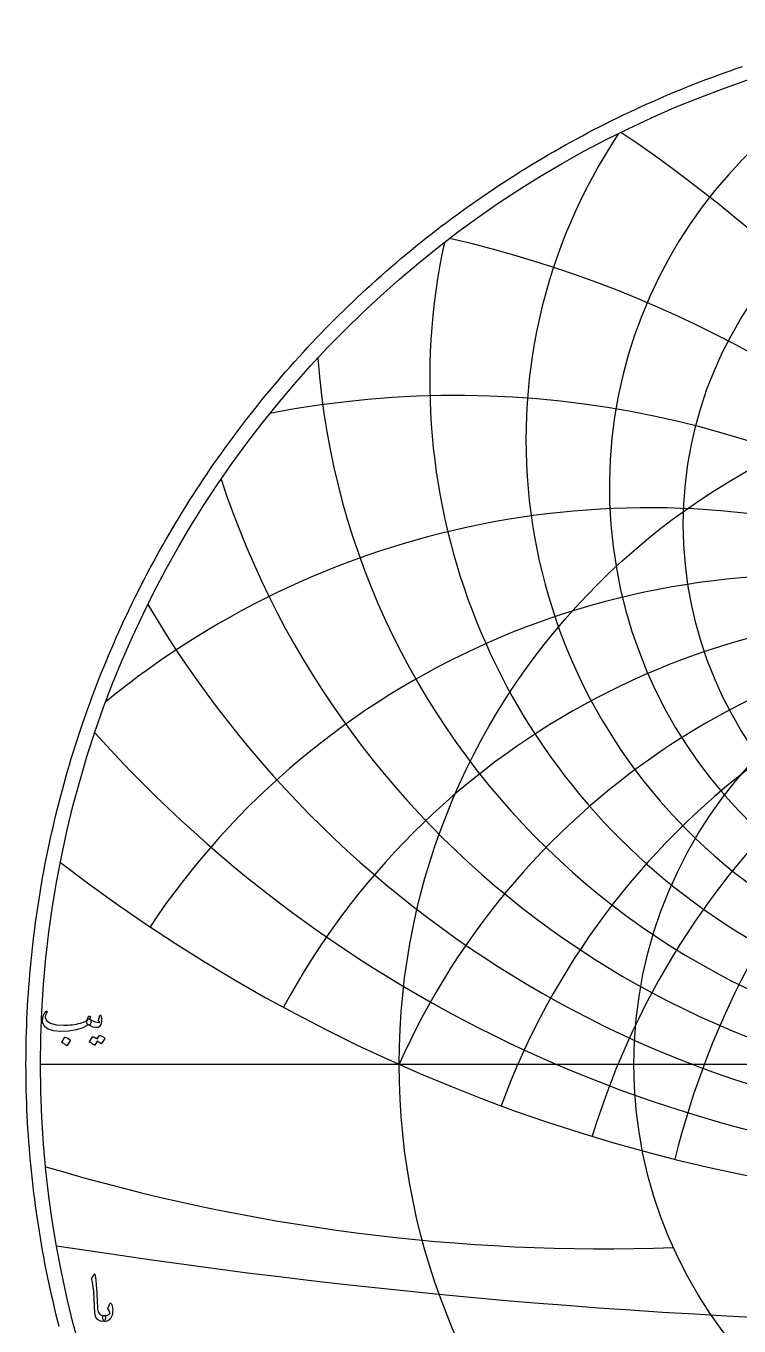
# Model space of a CAD drawing. Header units: millimetres. Extents: x -59 to 59, y -59 to 61.
# Drawn here: x -59.3 to -19.1, y -14.7 to 58.5 of the extents above; entities that cross this region are included whole.
import ezdxf

# ---------------------------------------------------------------- set-up
doc = ezdxf.new("R2010")
doc.units = ezdxf.units.MM
for name, color, linetype in [('CUT_OUTER', 1, 'Continuous'), ('ENGRAVE', 7, 'Continuous'), ('ENGRAVE_FINE', 8, 'Continuous'), ('TEXT', 5, 'Continuous')]:
    doc.layers.add(name, color=color, linetype=linetype)

msp = doc.modelspace()

# ---------------------------------------------------------------- linework, layer by layer
at = {"layer": 'CUT_OUTER'}
msp.add_lwpolyline([(-57.4576, -14.7676), (-57.5471, -14.4148), (-57.6345, -14.0614), (-57.7197, -13.7075), (-57.8027, -13.3531), (-57.8835, -12.9982), (-57.9622, -12.6428), (-58.0387, -12.2869), (-58.113, -11.9305), (-58.1851, -11.5737), (-58.255, -11.2165), (-58.3227, -10.8588), (-58.3883, -10.5008), (-58.4516, -10.1423), (-58.5127, -9.7835), (-58.5717, -9.4243), (-58.6284, -9.0647), (-58.6829, -8.7048), (-58.7352, -8.3446), (-58.7853, -7.984), (-58.8332, -7.6232), (-58.8788, -7.262), (-58.9223, -6.9006), (-58.9635, -6.5389), (-59.0025, -6.177), (-59.0393, -5.8149), (-59.0739, -5.4525), (-59.1062, -5.0899), (-59.1364, -4.7272), (-59.1643, -4.3642), (-59.1899, -4.0011), (-59.2134, -3.6379), (-59.2346, -3.2745), (-59.2535, -2.9109), (-59.2703, -2.5473), (-59.2848, -2.1836), (-59.2971, -1.8198), (-59.3071, -1.4559), (-59.3149, -1.092), (-59.3205, -0.728), (-59.3239, -0.364), (-59.325, 0), (-59.3239, 0.364), (-59.3205, 0.728), (-59.3149, 1.092), (-59.3071, 1.4559), (-59.2971, 1.8198), (-59.2848, 2.1836), (-59.2703, 2.5473), (-59.2535, 2.9109), (-59.2346, 3.2745), (-59.2134, 3.6379), (-59.1899, 4.0011), (-59.1643, 4.3642), (-59.1364, 4.7272), (-59.1062, 5.0899), (-59.0739, 5.4525), (-59.0393, 5.8149), (-59.0025, 6.177), (-58.9635, 6.5389), (-58.9223, 6.9006), (-58.8788, 7.262), (-58.8332, 7.6232), (-58.7853, 7.984), (-58.7352, 8.3446), (-58.6829, 8.7048), (-58.6284, 9.0647), (-58.5717, 9.4243), (-58.5127, 9.7835), (-58.4516, 10.1423), (-58.3883, 10.5008), (-58.3227, 10.8588), (-58.255, 11.2165), (-58.1851, 11.5737), (-58.113, 11.9305), (-58.0387, 12.2869), (-57.9622, 12.6428), (-57.8835, 12.9982), (-57.8027, 13.3531), (-57.7197, 13.7075), (-57.6345, 14.0614), (-57.5471, 14.4148), (-57.4576, 14.7676), (-57.3659, 15.1199), (-57.272, 15.4716), (-57.176, 15.8227), (-57.0779, 16.1733), (-56.9775, 16.5232), (-56.8751, 16.8725), (-56.7705, 17.2211), (-56.6637, 17.5692), (-56.5549, 17.9165), (-56.4439, 18.2632), (-56.3308, 18.6092), (-56.2155, 18.9545), (-56.0982, 19.299), (-55.9787, 19.6429), (-55.8571, 19.986), (-55.7334, 20.3283), (-55.6076, 20.6699), (-55.4798, 21.0108), (-55.3498, 21.3508), (-55.2177, 21.69), (-55.0836, 22.0284), (-54.9474, 22.366), (-54.8092, 22.7027), (-54.6688, 23.0386), (-54.5264, 23.3736), (-54.382, 23.7077), (-54.2355, 24.0409), (-54.087, 24.3733), (-53.9364, 24.7047), (-53.7838, 25.0352), (-53.6292, 25.3647), (-53.4725, 25.6933), (-53.3139, 26.0209), (-53.1532, 26.3475), (-52.9905, 26.6732), (-52.8259, 26.9978), (-52.6592, 27.3215), (-52.4906, 27.6441), (-52.32, 27.9656), (-52.1474, 28.2861), (-51.9729, 28.6056), (-51.7964, 28.9239), (-51.6179, 29.2412), (-51.4375, 29.5574), (-51.2552, 29.8724), (-51.0709, 30.1863), (-50.8847, 30.4991), (-50.6967, 30.8108), (-50.5066, 31.1213), (-50.3147, 31.4306), (-50.1209, 31.7387), (-49.9252, 32.0457), (-49.7277, 32.3514), (-49.5282, 32.6559), (-49.3269, 32.9592), (-49.1238, 33.2612), (-48.9188, 33.562), (-48.7119, 33.8616), (-48.5032, 34.1598), (-48.2927, 34.4568), (-48.0804, 34.7525), (-47.8662, 35.0468), (-47.6503, 35.3399), (-47.4325, 35.6316), (-47.213, 35.9219), (-46.9917, 36.211), (-46.7687, 36.4986), (-46.5438, 36.7849), (-46.3172, 37.0698), (-46.0889, 37.3533), (-45.8588, 37.6354), (-45.6271, 37.9161), (-45.3935, 38.1953), (-45.1583, 38.4731), (-44.9214, 38.7495), (-44.6828, 39.0244), (-44.4425, 39.2978), (-44.2006, 39.5698), (-43.9569, 39.8402), (-43.7116, 40.1092), (-43.4647, 40.3767), (-43.2161, 40.6426), (-42.966, 40.907), (-42.7141, 41.1699), (-42.4607, 41.4312), (-42.2057, 41.6909), (-41.9491, 41.9491), (-41.6909, 42.2057), (-41.4312, 42.4607), (-41.1699, 42.7141), (-40.907, 42.966), (-40.6426, 43.2161), (-40.3767, 43.4647), (-40.1092, 43.7116), (-39.8402, 43.9569), (-39.5698, 44.2006), (-39.2978, 44.4425), (-39.0244, 44.6828), (-38.7495, 44.9214), (-38.4731, 45.1583), (-38.1953, 45.3935), (-37.9161, 45.6271), (-37.6354, 45.8588), (-37.3533, 46.0889), (-37.0698, 46.3172), (-36.7849, 46.5438), (-36.4986, 46.7687), (-36.211, 46.9917), (-35.9219, 47.213), (-35.6316, 47.4325), (-35.3399, 47.6503), (-35.0468, 47.8662), (-34.7525, 48.0804), (-34.4568, 48.2927), (-34.1598, 48.5032), (-33.8616, 48.7119), (-33.562, 48.9188), (-33.2612, 49.1238), (-32.9592, 49.3269), (-32.6559, 49.5282), (-32.3514, 49.7277), (-32.0457, 49.9252), (-31.7387, 50.1209), (-31.4306, 50.3147), (-31.1213, 50.5066), (-30.8108, 50.6967), (-30.4991, 50.8847), (-30.1863, 51.0709), (-29.8724, 51.2552), (-29.5574, 51.4375), (-29.2412, 51.6179), (-28.9239, 51.7964), (-28.6056, 51.9729), (-28.2861, 52.1474), (-27.9656, 52.32), (-27.6441, 52.4906), (-27.3215, 52.6592), (-26.9978, 52.8259), (-26.6732, 52.9905), (-26.3475, 53.1532), (-26.0209, 53.3139), (-25.6933, 53.4725), (-25.3647, 53.6292), (-25.0352, 53.7838), (-24.7047, 53.9364), (-24.3733, 54.087), (-24.0409, 54.2355), (-23.7077, 54.382), (-23.3736, 54.5264), (-23.0386, 54.6688), (-22.7027, 54.8092), (-22.366, 54.9474), (-22.0284, 55.0836), (-21.69, 55.2177), (-21.3508, 55.3498), (-21.0108, 55.4798), (-20.6699, 55.6076), (-20.3283, 55.7334), (-19.986, 55.8571), (-19.6429, 55.9787), (-19.299, 56.0982), (-18.9545, 56.2155)], dxfattribs=at)
at = {"layer": 'ENGRAVE'}
msp.add_lwpolyline([(-58.5, 0), (58.5, 0)], dxfattribs=at)
for centre, radius in [((0, 0), 58.5), ((0, 30.423), 22.2835), ((0, 0), 38.2935), ((0, 0), 25.0665)]:
    msp.add_circle(centre, radius, dxfattribs=at)
for centre, radius, start, end in [((0, 32.5159), 26.4508, 104.505507, 75.494493), ((0, 35.1755), 31.1507, 146.343028, 33.656972), ((0, 38.581), 36.5742, 167.806282, 12.193718), ((0, 43.0043), 43.0043, 184.286953, 355.713047), ((0, 48.8755), 50.8824, 198.225367, 341.774633), ((0, 56.9152), 60.94, 210.596579, 329.403421), ((0, -17.0494), 41.9174, 24, 156), ((0, -17.0494), 41.9174, 24, 156), ((0, 68.4241), 74.4892, 221.90416, 318.09584), ((0, 86.0086), 94.1481, 232.445767, 307.554233), ((-26.6607, 99.499), 109.8965, 253.31406, 271.993096)]:
    msp.add_arc(centre, radius, start, end, dxfattribs=at)
at = {"layer": 'ENGRAVE_FINE'}
for centre, radius, start, end in [((-72.6031, -17.0494), 83.8349, 6.519446, 56.062411), ((-72.6031, -17.0494), 83.8349, 6.519446, 56.062411), ((-49.9553, -17.0494), 65.2119, 8.847668, 77.154006), ((-49.9553, -17.0494), 65.2119, 8.847668, 77.154006), ((-35.1729, -17.0494), 54.7193, 11.320967, 100.963041), ((-35.1729, -17.0494), 54.7193, 11.320967, 100.963041), ((-24.201, -17.0494), 48.4021, 13.992665, 129.228654), ((-24.201, -17.0494), 48.4021, 13.992665, 129.228654), ((24.201, -17.0494), 48.4021, 50.771346, 166.007335), ((24.201, -17.0494), 48.4021, 50.771346, 166.007335), ((-15.2567, -17.0494), 44.6076, 16.930802, 146.227383), ((-15.2567, -17.0494), 44.6076, 16.930802, 146.227383), ((15.2567, -17.0494), 44.6076, 33.772617, 163.069198), ((15.2567, -17.0494), 44.6076, 33.772617, 163.069198), ((-7.3912, -17.0494), 42.5641, 20.225434, 151.570262), ((-7.3912, -17.0494), 42.5641, 20.225434, 151.570262), ((7.3912, -17.0494), 42.5641, 28.429738, 159.774566), ((7.3912, -17.0494), 42.5641, 28.429738, 159.774566), ((0, 357.9918), 372.6913, 261.109199, 278.890801)]:
    msp.add_arc(centre, radius, start, end, dxfattribs=at)
at = {"layer": 'TEXT'}
for points in [[(-55.7316, 2.5443), (-55.7281, 2.5425), (-55.7247, 2.5406), (-55.7216, 2.5388), (-55.7187, 2.5369), (-55.7158, 2.5348), (-55.7127, 2.5323), (-55.7094, 2.5293), (-55.7058, 2.5258), (-55.6761, 2.4908), (-55.6643, 2.441), (-55.6705, 2.3764), (-55.6947, 2.297), (-55.7171, 2.2488), (-55.7399, 2.2186), (-55.7632, 2.2064), (-55.787, 2.2122), (-55.799, 2.2179), (-55.8091, 2.2205), (-55.8174, 2.2198), (-55.8239, 2.2159), (-56.1265, 2.0503), (-56.4882, 1.9335), (-56.9089, 1.8657), (-57.3886, 1.8468), (-57.7765, 1.88), (-58.0695, 1.9686), (-58.2674, 2.1125), (-58.3702, 2.3118), (-58.3861, 2.4059), (-58.3896, 2.5), (-58.3806, 2.5941), (-58.3592, 2.6882), (-58.3299, 2.7715), (-58.2937, 2.8478), (-58.2505, 2.9173), (-58.2005, 2.9798), (-58.191, 2.9876), (-58.1811, 2.9927), (-58.1707, 2.995), (-58.1599, 2.9945), (-58.1497, 2.9901), (-58.1414, 2.9844), (-58.135, 2.9772), (-58.1304, 2.9687), (-58.1283, 2.9604), (-58.1294, 2.9502), (-58.1338, 2.9382), (-58.1414, 2.9244), (-58.1949, 2.846), (-58.23, 2.7694), (-58.2466, 2.6947), (-58.2448, 2.6218), (-58.1571, 2.4391), (-57.9532, 2.3081), (-57.6331, 2.2288), (-57.1967, 2.2011), (-57.0769, 2.2029), (-56.9573, 2.2085), (-56.8379, 2.2177), (-56.7188, 2.2306), (-56.6006, 2.2472), (-56.484, 2.2675), (-56.369, 2.2915), (-56.2557, 2.3192), (-56.1457, 2.3506), (-56.0555, 2.3819), (-55.9851, 2.4133), (-55.9346, 2.4447), (-55.9151, 2.4613), (-55.8972, 2.4816), (-55.881, 2.5055), (-55.8663, 2.5332), (-55.8526, 2.5641), (-55.8391, 2.5978), (-55.8259, 2.6342), (-55.8128, 2.6735), (-55.8078, 2.6855), (-55.7999, 2.6956), (-55.7893, 2.7039), (-55.7759, 2.7104), (-55.7616, 2.7138), (-55.7483, 2.7131), (-55.7358, 2.7083), (-55.7243, 2.6993), (-55.715, 2.6868), (-55.7095, 2.6716), (-55.7077, 2.6536), (-55.7095, 2.6329)], [(-55.8424, 2.2491), (-55.8825, 2.2871), (-55.9032, 2.3349), (-55.9046, 2.3923), (-55.8866, 2.4594), (-55.8477, 2.5196), (-55.8119, 2.5563), (-55.7794, 2.5694), (-55.7501, 2.5591), (-55.6117, 2.4675), (-55.4733, 2.4031), (-55.3349, 2.366), (-55.1965, 2.3561), (-55.1917, 2.357), (-55.1882, 2.3598), (-55.1862, 2.3644), (-55.1855, 2.3709), (-55.1889, 2.3831), (-55.1993, 2.4013), (-55.2166, 2.4255), (-55.2408, 2.4557), (-55.2454, 2.465), (-55.2482, 2.4742), (-55.2491, 2.4834), (-55.2482, 2.4926), (-55.1596, 2.7473), (-55.1555, 2.757), (-55.1504, 2.7639), (-55.1444, 2.768), (-55.1375, 2.7694), (-55.1306, 2.7683), (-55.1246, 2.7648), (-55.1195, 2.759), (-55.1154, 2.751), (-55.0877, 2.6682), (-55.0711, 2.5858), (-55.0655, 2.5039), (-55.0711, 2.4225), (-55.0891, 2.3213), (-55.1135, 2.2389), (-55.1444, 2.1755), (-55.1818, 2.131), (-55.2102, 2.1065), (-55.2362, 2.0885), (-55.26, 2.077), (-55.2814, 2.0719), (-55.4051, 2.0692), (-55.5397, 2.0978), (-55.6855, 2.1577), (-55.8424, 2.2491)], [(-57.1303, 1.5184), (-57.1257, 1.523), (-57.1192, 1.5258), (-57.1109, 1.5267), (-57.1008, 1.5258), (-57.029, 1.4967), (-56.9614, 1.4612), (-56.898, 1.4192), (-56.8387, 1.3708), (-56.833, 1.3634), (-56.8304, 1.356), (-56.8311, 1.3486), (-56.8351, 1.3413), (-57.0085, 1.0608), (-57.015, 1.0541), (-57.0233, 1.0525), (-57.0334, 1.0559), (-57.0454, 1.0645), (-57.0558, 1.0719), (-57.0722, 1.0829), (-57.0945, 1.0977), (-57.1229, 1.1161), (-57.1577, 1.1383), (-57.1995, 1.1641), (-57.2481, 1.1936), (-57.3037, 1.2269), (-57.3111, 1.2324), (-57.3148, 1.2379), (-57.3148, 1.2435), (-57.3111, 1.249)], [(-55.1855, 1.6217), (-55.1809, 1.6263), (-55.1744, 1.6291), (-55.1661, 1.63), (-55.156, 1.6291), (-55.1196, 1.6155), (-55.0845, 1.6005), (-55.0504, 1.5841), (-55.0176, 1.5664), (-54.9856, 1.547), (-54.9544, 1.5258), (-54.9238, 1.5027), (-54.8939, 1.4778), (-54.8882, 1.4702), (-54.8856, 1.4621), (-54.8863, 1.4536), (-54.8903, 1.4446), (-55.0674, 1.1641), (-55.0722, 1.1604), (-55.0794, 1.1604), (-55.0888, 1.1641), (-55.1006, 1.1715), (-55.1087, 1.1783), (-55.1218, 1.1876), (-55.14, 1.1995), (-55.1633, 1.2139), (-55.1919, 1.2311), (-55.2261, 1.2513), (-55.2657, 1.2745), (-55.3109, 1.3007), (-55.4512, 1.0829), (-55.4576, 1.0762), (-55.4659, 1.0746), (-55.4761, 1.0781), (-55.4881, 1.0866), (-55.4985, 1.094), (-55.5148, 1.1051), (-55.5372, 1.1198), (-55.5656, 1.1383), (-55.6004, 1.1604), (-55.6422, 1.1863), (-55.6908, 1.2158), (-55.7464, 1.249), (-55.7522, 1.2545), (-55.7547, 1.2601), (-55.754, 1.2656), (-55.7501, 1.2711), (-55.5693, 1.5405), (-55.5647, 1.5451), (-55.5582, 1.5479), (-55.5499, 1.5488), (-55.5397, 1.5479), (-55.5088, 1.5379), (-55.4789, 1.5262), (-55.4498, 1.513), (-55.4217, 1.4981), (-55.3944, 1.4818), (-55.3681, 1.4644), (-55.3428, 1.4459), (-55.3183, 1.4261)], [(-55.4824, -11.8371), (-55.4752, -11.826), (-55.4685, -11.8186), (-55.4623, -11.8149), (-55.4566, -11.8149), (-55.4478, -11.8198), (-55.4399, -11.8343), (-55.433, -11.8585), (-55.427, -11.8924), (-55.3966, -12.1681), (-55.3717, -12.4229), (-55.3523, -12.657), (-55.3385, -12.8704), (-55.3296, -13.0528), (-55.3214, -13.2163), (-55.3139, -13.361), (-55.3071, -13.4867), (-55.3012, -13.5934), (-55.2965, -13.6813), (-55.2929, -13.7503), (-55.2905, -13.8003), (-55.2577, -13.9503), (-55.1853, -14.0605), (-55.0732, -14.1311), (-54.9215, -14.162), (-54.8793, -14.1731), (-54.8523, -14.1989), (-54.8405, -14.2395), (-54.844, -14.2948), (-54.8613, -14.382), (-54.8799, -14.4443), (-54.9, -14.4817), (-54.9215, -14.4941), (-55.135, -14.466), (-55.2923, -14.3816), (-55.3934, -14.2409), (-55.4381, -14.0439), (-55.4451, -13.9497), (-55.4515, -13.8552), (-55.4571, -13.7605), (-55.4621, -13.6656), (-55.4666, -13.5705), (-55.4709, -13.4751), (-55.4749, -13.3795), (-55.4787, -13.2837), (-55.4856, -13.1009), (-55.4953, -12.9363), (-55.5078, -12.79), (-55.523, -12.6619), (-55.541, -12.5388), (-55.5617, -12.4077), (-55.5853, -12.2685), (-55.6115, -12.1212), (-55.615, -12.0947), (-55.6143, -12.0705), (-55.6095, -12.0486), (-55.6005, -12.029)], [(-54.7, -13.7155), (-54.5967, -13.4867), (-54.5815, -13.4615), (-54.5653, -13.4525), (-54.5483, -13.4597), (-54.5303, -13.483), (-54.4971, -13.5527), (-54.4712, -13.6255), (-54.4528, -13.7013), (-54.4417, -13.78), (-54.4383, -13.8623), (-54.4426, -13.9484), (-54.4549, -14.0385), (-54.4749, -14.1325), (-54.5361, -14.2907), (-54.6308, -14.4037), (-54.7593, -14.4715), (-54.9215, -14.4941), (-54.9401, -14.4824), (-54.9593, -14.4471), (-54.9789, -14.3882), (-54.999, -14.3059), (-55.0047, -14.2619), (-55.0036, -14.2256), (-54.9955, -14.1973), (-54.9805, -14.1767), (-54.9685, -14.1689), (-54.9547, -14.1638), (-54.939, -14.1615), (-54.9215, -14.162), (-54.8193, -14.1588), (-54.7305, -14.138), (-54.6551, -14.0997), (-54.593, -14.0439), (-54.5903, -14.0395), (-54.5893, -14.0337), (-54.5903, -14.0266), (-54.593, -14.0181), (-54.6076, -13.9659), (-54.629, -13.9129), (-54.6574, -13.8589), (-54.6927, -13.804), (-54.7042, -13.7833), (-54.7093, -13.7616), (-54.7079, -13.739), (-54.7, -13.7155)]]:
    msp.add_lwpolyline(points, close=True, dxfattribs=at)

doc.saveas('drawing.dxf')
